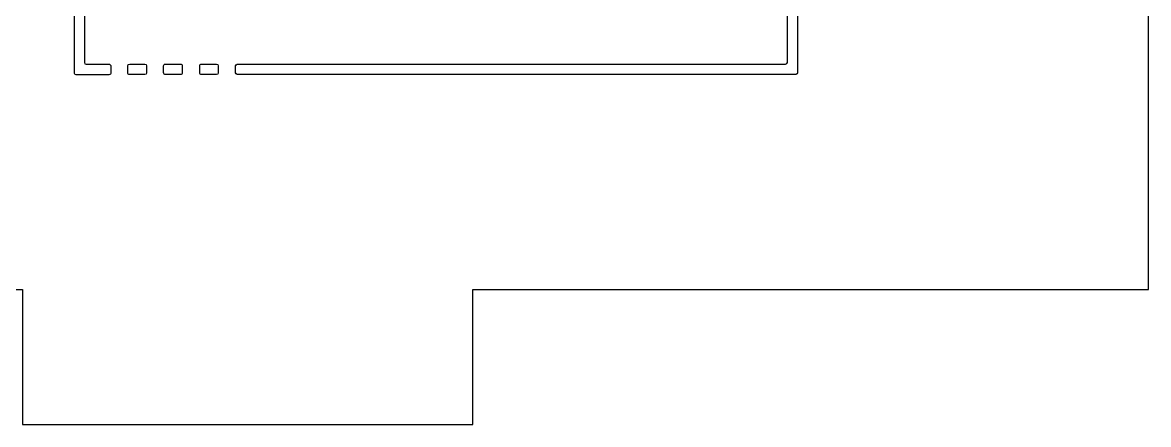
# Model space of a CAD drawing. Header units: millimetres. Extents: x -2315 to 326, y -226 to 400.
# Drawn here: x 150 to 200, y -156 to -138.1 of the extents above; entities that cross this region are included whole.
import ezdxf

# ---------------------------------------------------------------- set-up
doc = ezdxf.new("R2010")
doc.units = ezdxf.units.MM
doc.layers.add('Layer 01', color=12, linetype='Continuous', true_color=0xc80000)
doc.layers.add('Layer 03', color=5, linetype='Continuous', true_color=0x0000ff)

msp = doc.modelspace()

# ---------------------------------------------------------------- linework, layer by layer
at = {"layer": 'Layer 01'}
msp.add_lwpolyline([(90, -156), (110, -156), (110, -150), (150, -150), (150, -156), (170, -156), (170, -150), (200, -150), (200, -130), (194, -130), (194, -115), (200, -115), (200, -95), (194, -95), (194, -80), (200, -80), (200, -60), (170, -60), (170, -54), (150, -54), (150, -60), (110, -60), (110, -54), (90, -54)], dxfattribs=at)
msp.add_lwpolyline([(90, -156), (110, -156), (110, -150), (150, -150), (150, -156), (170, -156), (170, -150), (200, -150), (200, -130), (194, -130), (194, -115), (200, -115), (200, -95), (194, -95), (194, -80), (200, -80), (200, -60), (170, -60), (170, -54), (150, -54), (150, -60), (110, -60), (110, -54), (90, -54)], dxfattribs=at)
at = {"layer": 'Layer 03'}
for p, q in [((183.966, -139.804), (183.966, -108.982)), ((183.966, -139.804), (183.966, -108.982)), ((152.751, -111.976), (152.751, -139.802)), ((152.751, -111.976), (152.751, -139.802)), ((184.415, -124.393), (184.415, -140.275)), ((184.415, -124.393), (184.415, -140.275)), ((159.647, -139.996), (183.776, -139.996)), ((159.647, -139.996), (183.776, -139.996)), ((184.255, -140.455), (159.629, -140.455)), ((184.255, -140.455), (159.629, -140.455))]:
    msp.add_line(p, q, dxfattribs=at)
for points, degree in [([(152.303, -140.28), (152.303, -126.042), (152.303, -111.804)], 2), ([(152.303, -140.28), (152.303, -126.042), (152.303, -111.804)], 2), ([(152.751, -139.802), (152.751, -140.026), (152.739, -139.996), (152.946, -139.997)], 3), ([(152.751, -139.802), (152.751, -140.026), (152.739, -139.996), (152.946, -139.997)], 3), ([(152.946, -139.997), (153.234, -139.997), (153.522, -139.997), (153.811, -139.997)], 3), ([(152.946, -139.997), (153.234, -139.997), (153.522, -139.997), (153.811, -139.997)], 3), ([(153.811, -139.997), (153.895, -139.997), (153.924, -140.024), (153.919, -140.106)], 3), ([(153.811, -139.997), (153.895, -139.997), (153.924, -140.024), (153.919, -140.106)], 3), ([(154.681, -140.079), (154.681, -140.022), (154.697, -139.995), (154.76, -139.995)], 3), ([(154.76, -139.995), (154.983, -139.995), (155.208, -139.995), (155.43, -139.995)], 3), ([(155.43, -139.995), (155.486, -139.995), (155.508, -140.018), (155.507, -140.073)], 3), ([(156.265, -140.074), (156.265, -140.013), (156.289, -139.99), (156.349, -139.99)], 3), ([(156.349, -139.99), (156.684, -139.99), (157.012, -139.99)], 2), ([(157.012, -139.99), (157.071, -139.99), (157.096, -140.009), (157.096, -140.074)], 3), ([(157.873, -140.078), (157.873, -140.02), (157.891, -139.994), (157.957, -139.994)], 3), ([(157.957, -139.994), (158.284, -139.994), (158.61, -139.994)], 2), ([(158.61, -139.994), (158.666, -139.994), (158.688, -140.018), (158.688, -140.073)], 3), ([(159.465, -140.066), (159.465, -140.04), (159.507, -140.008), (159.537, -139.996)], 3), ([(159.465, -140.066), (159.465, -140.04), (159.507, -140.008), (159.537, -139.996)], 3), ([(183.776, -139.996), (183.966, -139.996), (183.966, -139.996), (183.966, -139.804)], 3), ([(183.776, -139.996), (183.966, -139.996), (183.966, -139.996), (183.966, -139.804)], 3), ([(152.387, -140.462), (152.319, -140.462), (152.297, -140.433), (152.303, -140.371)], 3), ([(152.387, -140.462), (152.319, -140.462), (152.297, -140.433), (152.303, -140.371)], 3), ([(152.303, -140.371), (152.303, -140.34), (152.303, -140.31), (152.303, -140.28)], 3), ([(152.303, -140.371), (152.303, -140.34), (152.303, -140.31), (152.303, -140.28)], 3), ([(153.835, -140.462), (153.352, -140.462), (152.869, -140.462), (152.387, -140.462)], 3), ([(153.835, -140.462), (153.352, -140.462), (152.869, -140.462), (152.387, -140.462)], 3), ([(153.919, -140.378), (153.919, -140.437), (153.9, -140.462), (153.835, -140.462)], 3), ([(153.919, -140.378), (153.919, -140.437), (153.9, -140.462), (153.835, -140.462)], 3), ([(153.919, -140.106), (153.914, -140.189), (153.919, -140.288), (153.919, -140.378)], 3), ([(153.919, -140.106), (153.914, -140.189), (153.919, -140.288), (153.919, -140.378)], 3), ([(154.765, -140.458), (154.699, -140.458), (154.674, -140.434), (154.681, -140.37)], 3), ([(154.681, -140.37), (154.681, -140.272), (154.681, -140.175), (154.681, -140.079)], 3), ([(155.086, -140.458), (154.978, -140.458), (154.871, -140.458), (154.765, -140.458)], 3), ([(155.429, -140.461), (155.313, -140.457), (155.199, -140.458), (155.086, -140.458)], 3), ([(155.507, -140.384), (155.507, -140.44), (155.484, -140.462), (155.429, -140.461)], 3), ([(155.507, -140.073), (155.507, -140.177), (155.507, -140.28), (155.507, -140.384)], 3), ([(156.361, -140.458), (156.294, -140.458), (156.262, -140.437), (156.265, -140.365)], 3), ([(156.265, -140.365), (156.265, -140.268), (156.265, -140.171), (156.265, -140.074)], 3), ([(156.683, -140.458), (156.575, -140.458), (156.468, -140.458), (156.361, -140.458)], 3), ([(157.012, -140.459), (156.904, -140.456), (156.793, -140.458), (156.683, -140.458)], 3), ([(157.096, -140.376), (157.096, -140.435), (157.072, -140.459), (157.012, -140.459)], 3), ([(157.096, -140.074), (157.096, -140.174), (157.096, -140.275), (157.096, -140.376)], 3), ([(157.962, -140.458), (157.897, -140.458), (157.871, -140.433), (157.873, -140.369)], 3), ([(157.873, -140.369), (157.873, -140.272), (157.873, -140.174), (157.873, -140.078)], 3), ([(158.273, -140.458), (158.17, -140.458), (158.066, -140.458), (157.962, -140.458)], 3), ([(158.608, -140.46), (158.495, -140.457), (158.384, -140.458), (158.273, -140.458)], 3), ([(158.688, -140.384), (158.688, -140.441), (158.662, -140.461), (158.608, -140.46)], 3), ([(158.688, -140.073), (158.688, -140.176), (158.688, -140.28), (158.688, -140.384)], 3), ([(159.539, -140.455), (159.509, -140.442), (159.467, -140.412), (159.465, -140.387)], 3), ([(159.539, -140.455), (159.509, -140.442), (159.467, -140.412), (159.465, -140.387)], 3)]:
    msp.add_open_spline(points, degree=degree, dxfattribs=at)
for points, weights, knots in [([(159.537, -139.996), (159.564, -139.991), (159.592, -139.991), (159.619, -139.991), (159.647, -139.996)], [0.942396088148, 0.967617897901, 1, 0.967617897901, 0.942396088148], [-1.7444626, -1.7444626, -1.7444626, -1.5707963, -1.5707963, -1.39713, -1.39713, -1.39713]), ([(159.537, -139.996), (159.564, -139.991), (159.592, -139.991), (159.619, -139.991), (159.647, -139.996)], [0.942396088148, 0.967617897901, 1, 0.967617897901, 0.942396088148], [-1.7444626, -1.7444626, -1.7444626, -1.5707963, -1.5707963, -1.39713, -1.39713, -1.39713]), ([(159.465, -140.387), (159.459, -140.307), (159.459, -140.227), (159.459, -140.146), (159.465, -140.066)], [0.971217528037, 0.984822252009, 1, 0.984822252009, 0.971217528037], [-3.2229914, -3.2229914, -3.2229914, -3.1415927, -3.1415927, -3.0601939, -3.0601939, -3.0601939]), ([(159.465, -140.387), (159.459, -140.307), (159.459, -140.227), (159.459, -140.146), (159.465, -140.066)], [0.971217528037, 0.984822252009, 1, 0.984822252009, 0.971217528037], [-3.2229914, -3.2229914, -3.2229914, -3.1415927, -3.1415927, -3.0601939, -3.0601939, -3.0601939]), ([(159.629, -140.455), (159.607, -140.46), (159.584, -140.46), (159.561, -140.46), (159.539, -140.455)], [0.931427467973, 0.960344750698, 1, 0.960344750698, 0.931427467973], [-4.9250614, -4.9250614, -4.9250614, -4.712389, -4.712389, -4.4997165, -4.4997165, -4.4997165]), ([(159.629, -140.455), (159.607, -140.46), (159.584, -140.46), (159.561, -140.46), (159.539, -140.455)], [0.931427467973, 0.960344750698, 1, 0.960344750698, 0.931427467973], [-4.9250614, -4.9250614, -4.9250614, -4.712389, -4.712389, -4.4997165, -4.4997165, -4.4997165]), ([(184.343, -140.455), (184.321, -140.46), (184.299, -140.46), (184.277, -140.46), (184.255, -140.455)], [0.930688033363, 0.959836535547, 1, 0.959836535547, 0.930688033362], [-4.927787, -4.927787, -4.927787, -4.712389, -4.712389, -4.496991, -4.496991, -4.496991]), ([(184.343, -140.455), (184.321, -140.46), (184.299, -140.46), (184.277, -140.46), (184.255, -140.455)], [0.930688033363, 0.959836535547, 1, 0.959836535547, 0.930688033362], [-4.927787, -4.927787, -4.927787, -4.712389, -4.712389, -4.496991, -4.496991, -4.496991])]:
    msp.add_rational_spline(points, weights, degree=2, knots=knots, dxfattribs=at)
for points, weights in [([(184.415, -140.385), (184.392, -140.433), (184.343, -140.455)], [0.878166289815, 0.828057222965, 0.879964523953]), ([(184.415, -140.385), (184.392, -140.433), (184.343, -140.455)], [0.878166289815, 0.828057222965, 0.879964523953]), ([(184.415, -140.275), (184.419, -140.302), (184.419, -140.33)], [0.942396088148, 0.967617897901, 1]), ([(184.415, -140.275), (184.419, -140.302), (184.419, -140.33)], [0.942396088148, 0.967617897901, 1]), ([(184.419, -140.33), (184.419, -140.358), (184.415, -140.385)], [1, 0.967617897901, 0.942396088148]), ([(184.419, -140.33), (184.419, -140.358), (184.415, -140.385)], [1, 0.967617897901, 0.942396088148])]:
    msp.add_rational_spline(points, weights, degree=2, dxfattribs=at)

doc.saveas('drawing.dxf')
